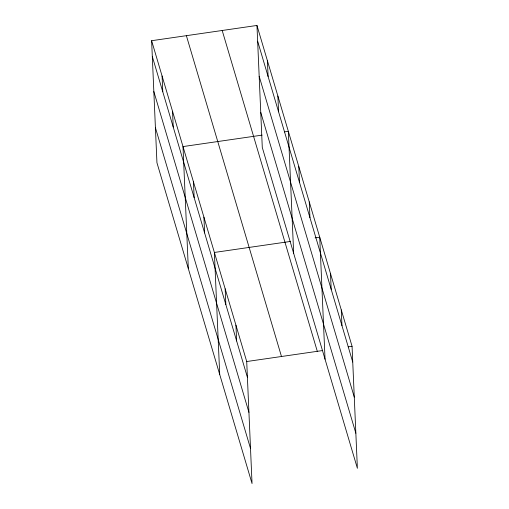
<?xml version="1.0" encoding="UTF-8"?>
<svg xmlns="http://www.w3.org/2000/svg" width="509" height="509" viewBox="0 0 509 509"><rect width="100%" height="100%" fill="white"/><g stroke="black" fill="none" stroke-linecap="round" stroke-linejoin="round"><path stroke-width="0.76" d="M151.618 40.707L246.719 361.536L252.044 483.55L156.944 162.721L151.618 40.707L256.956 25.45L352.056 346.279L357.382 468.293L262.281 147.464L256.956 25.45M262.071 135.127L182.998 146.579L188.324 268.593M284.474 131.882L288.342 131.322L293.668 253.336M290.365 241.451L214.384 252.458L219.71 374.465M315.09 237.868L319.722 237.2L325.047 359.214M246.719 361.536L322.7 350.536M348.194 346.839L352.056 346.279M257.643 41.216L352.743 362.045M259.176 76.28L354.277 397.109M260.754 112.4L355.855 433.235M222.191 30.483L317.298 351.318M186.377 35.675L281.477 356.504M152.306 56.474L247.406 377.303M153.833 91.531L248.939 412.366M155.41 127.657L250.511 448.486M341.278 309.924L341.965 325.69M330.5 273.562L331.187 289.328M309.262 201.908L309.949 217.674M298.802 166.615L299.489 182.381M277.876 96.036L278.569 111.802M267.416 60.743L268.103 76.509M235.941 325.175L236.628 340.941M225.163 288.819L225.85 304.586M203.924 217.165L204.612 232.931M193.458 181.872L194.152 197.638M172.538 111.286L173.225 127.053M162.078 76L162.765 91.766"/></g></svg>
